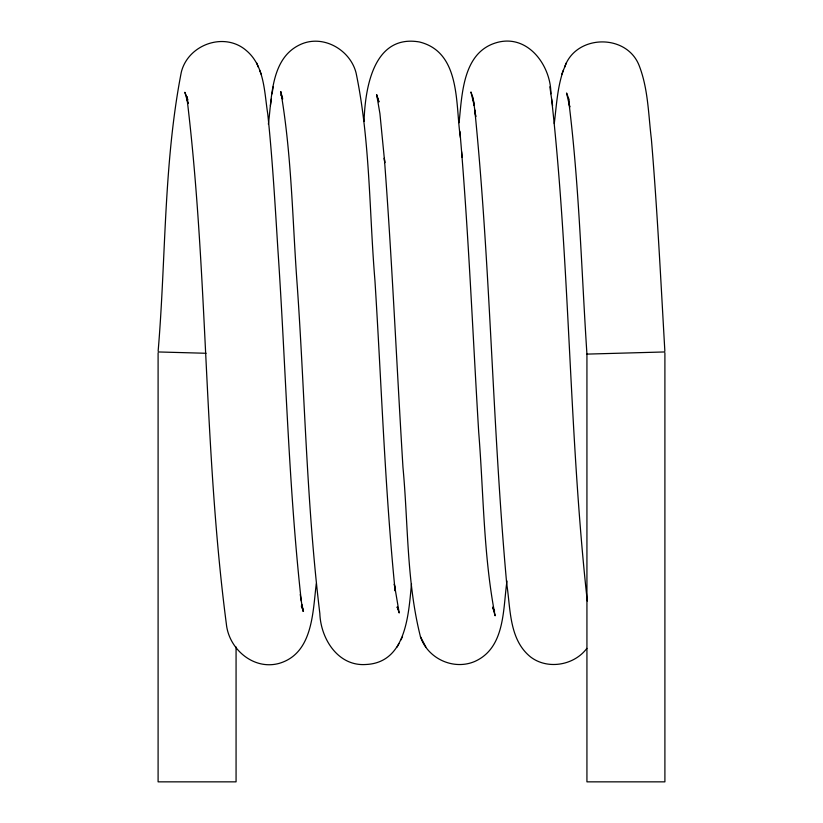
<?xml version="1.0" encoding="UTF-8"?>
<svg xmlns="http://www.w3.org/2000/svg" width="823" height="823" viewBox="0 0 823 823"><rect width="100%" height="100%" fill="white"/><g stroke="black" fill="none" stroke-linecap="round" stroke-linejoin="round"><path stroke-width="1.23" d="M569.228 99.984L566.563 93.009L569.794 107.093L568.652 100.529C579.227 184.65 581.398 269.574 586.933 354.106L586.933 781.85L664.902 781.85L664.902 353.026M158.16 350.865C165.999 258.196 163.458 163.828 181.276 72.321C187.953 44.514 224.494 31.408 246.416 50.625C264.687 66.035 264.276 92.258 267.753 113.944C272.444 158.932 275.057 204.114 277.876 249.256C285.828 366.461 288.41 484.14 301.28 600.965M268.37 124.201C272.104 95.982 270.726 56.129 302.658 43.547C324.828 35.07 350.505 50.573 356.092 73C370.237 141.165 369.188 211.521 374.949 280.684C381.481 384.104 384.855 487.782 395.143 590.924L394.33 584.104L399.196 612.991L397.221 607.127M364.054 121.372C365.093 88.267 373.477 34 419.442 41.973C461.291 52.322 455.284 105.087 460.448 137.688M459.069 122.72C462.176 93.884 462.752 51.88 497.205 42.446C528.171 34.041 551.029 65.799 550.896 93.832M554.28 123.553C556.471 105.673 557.387 87.207 563.416 70.13M506.989 581.007C502.874 609.041 505.445 647.866 474.634 661.517C453.37 670.519 427.662 658.565 420.45 636.704C406.5 581.511 408.27 523.675 402.961 467.279C396.614 364.219 392.129 261.035 384.331 158.057L384.732 162.635M411.51 583.785C408.517 613.907 406.439 662.71 365.916 664.5C337.934 666.496 320.682 638.627 319.838 613.505C306.681 504.911 304.88 395.297 297.288 286.26C292.422 221.346 291.856 155.763 280.777 91.518L282.649 99.13L281.055 94.738L282.536 97.814M316.279 583.795C312.699 612.117 313.018 653.369 279.254 663.348C253.649 670.519 228.773 649.11 226.335 623.824C203.456 448.947 208.188 271.508 186.759 96.466L188.076 103.533L184.856 92.258L187.922 99.871M270.417 105.673L271.395 98.966M272.104 93.894L273.133 86.878M564.568 67.373C575.39 34.525 626.19 33.074 639.039 65.274C648.236 88.719 648.359 114.49 651.384 139.18C657.289 209.639 660.776 280.273 664.84 350.865M561.677 74.512L566.358 62.877M397.139 647.043L398.939 643.648M400.76 640.088L402.519 636.765M586.871 648.37C574.187 665.375 547.655 670.056 530.568 656.949C508.881 639.492 510.661 608.629 506.711 583.733C492.411 426.088 490.611 267.506 474.778 109.984L475.776 116.691L473.112 98.338L474.161 105.365L470.921 91.96L473.287 98.616M586.943 354.106L664.881 351.946M158.119 351.946L206.069 353.273M301.362 606.284L302.648 608.434L301.475 605.707M397.231 607.209L398.404 609.267L397.355 607.055M420.45 636.704L425.83 646.981M492.524 607.168L494.592 611.15L493.008 608.156L495.127 615.789C483.399 555.412 483.646 493.327 478.698 432.157C472.628 331.895 468.513 231.479 459.913 131.382M259.564 70.058L261.313 74.44M256.611 62.815L258.401 67.311M301.475 605.893L303.471 611.376L301.856 604.494M377.376 97.237L378.95 101.939L376.667 94.624L379.928 113.646L384.722 162.563M300.23 594.515L302.936 611.222M551.585 98.904C570.113 265.716 568.93 434.163 587.283 600.996M549.857 86.806L552.583 105.601M461.621 151.658L462.115 157.378M236.067 646.981L236.067 781.85L158.098 781.85L158.098 353.026"/></g></svg>
